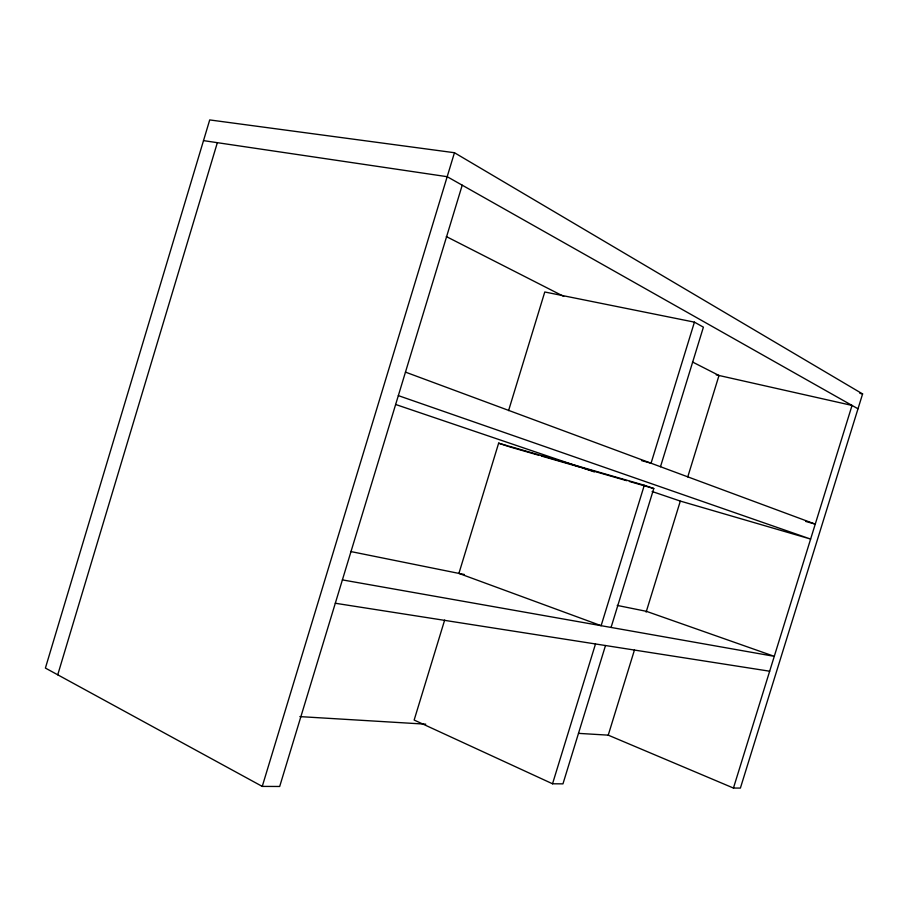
<?xml version="1.0" encoding="UTF-8"?>
<svg xmlns="http://www.w3.org/2000/svg" width="908" height="908" viewBox="0 0 908 908"><rect width="100%" height="100%" fill="white"/><g stroke="black" fill="none" stroke-linecap="round" stroke-linejoin="round"><path stroke-width="1.36" d="M57.737 674.803L217.352 142.681M262.253 786.407L454.454 152.726L209.714 119.924L45.4 668.072L262.253 786.407L279.687 786.476L462.217 185.187M444.659 620.073L414.15 720.044L552.529 783.786L562.96 783.854L605.5 645.531M498.64 443.183L458.903 573.413L601.119 625.691L644.294 485.258L498.64 443.183L507.606 446.203M508.571 410.632L544.777 291.99L694.427 322.147L703.405 327.164L660.491 466.723M552.529 783.786L595.5 643.965M694.427 322.147L651.059 463.228L641.502 460.583M611.061 627.451L653.783 488.515L644.294 485.258M634.465 649.969L608.235 735.151L578.532 733.369M646.133 612.117L680.274 501.239M687.765 476.904L719 375.492L692.486 361.986M608.156 735.117L733.448 788.053L852.045 405.433L716.242 374.868M454.454 152.726L862.6 393.936L740.395 788.076L733.448 788.053M299.867 716.605L425.761 724.175M203.506 140.627L447.19 176.697L857.992 408.793M335.313 603.253L769.666 671.216M342.395 579.894L774.274 656.336L646.371 611.322L617.213 605.42M350.579 551.508L464.453 574.526M859.842 393.334L862.6 393.936M805.725 521.43L815.248 524.132L405.467 372.121M508.889 446.634L538.682 455.237M541.384 456.02L579.304 466.984M582.017 467.768L626.702 480.684M629.414 481.467L653.783 488.515M395.638 404.48L594.377 471.922M652.126 491.512L680.319 501.08L810.617 539.068L398.34 395.616M446.316 236.557L563.72 296.383"/></g></svg>
